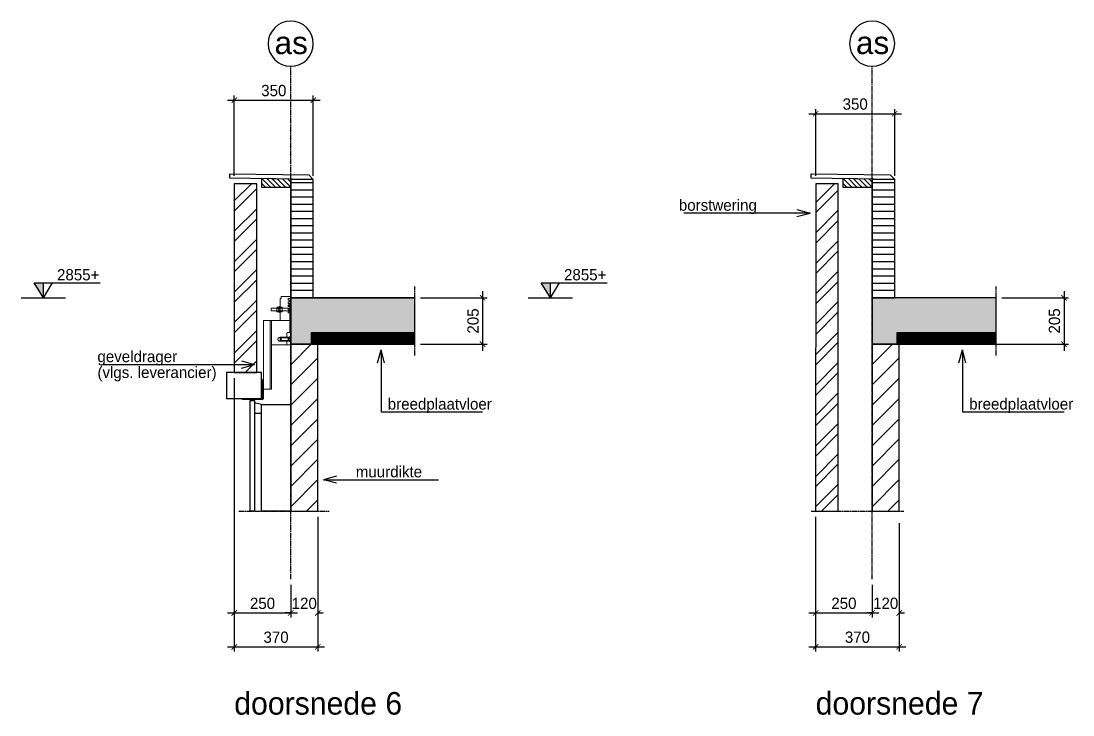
# Model space of a CAD drawing. Header units: millimetres. Extents: x -109306 to 269542, y -22401 to 197206.
# Drawn here: x -44156 to -39496, y 52159 to 55230 of the extents above; entities that cross this region are included whole.
import ezdxf
from ezdxf.enums import TextEntityAlignment as Align

# ---------------------------------------------------------------- set-up
doc = ezdxf.new("R2010")
doc.units = ezdxf.units.MM
doc.linetypes.add('CENTER', pattern=[36, 24, -3, 6, -3])
for name, color, linetype in [('13', 7, 'Continuous'), ('18', 1, 'Continuous'), ('25', 2, 'Continuous'), ('BETON - 13', 7, 'Continuous'), ('BETON - 50', 4, 'Continuous'), ('DIMENSION', 1, 'Continuous'), ('HATCH', 9, 'Continuous'), ('HATCH-beton', 254, 'Continuous'), ('STAAL-25', 2, 'Continuous'), ('STRAMIEN', 11, 'CENTER'), ('T25', 2, 'Continuous'), ('T50', 4, 'Continuous')]:
    doc.layers.add(name, color=color, linetype=linetype)
doc.styles.get("Standard").update_dxf_attribs({"font": ''})
doc.styles.add('STRAMIEN', font='arial.ttf')
doc.styles.get('Standard').set_extended_font_data('Century Gothic')
doc.dimstyles.new('1-20', dxfattribs={"dimscale": 20, "dimtxt": 2.5, "dimasz": 1.2, "dimexe": 1, "dimexo": 0, "dimgap": 0.8, "dimtad": 1, "dimdec": 0, "dimzin": 12, "dimdsep": 46, "dimtxsty": 'Standard', "dimblk1": 'ARCHTICK', "dimblk2": 'ARCHTICK', "dimsah": 1, "dimcen": 0.09, "dimdle": 1.5, "dimclrd": 256, "dimclre": 254, "dimclrt": 2, "dimadec": 0, "dimazin": 0, "dimtfac": 1, "dimtdec": 0, "dimtix": 1, "dimtofl": 0, "dimtmove": 2, "dimatfit": 3, "dimldrblk": 'ARCHTICK', "dimfxl": 1, "dimtolj": 1, "dimtzin": 0, "dimarcsym": 0})

# ---------------------------------------------------------------- blocks, each defined once
blk = doc.blocks.new('hoogte')
at = {"layer": 'DIMENSION'}
blk.add_hatch(color=256, dxfattribs=at).paths.add_polyline_path([(1.81, 2.63), (0.21, 2.63), (0.21, 0)])
for p, q in [((1.81, 2.63), (-9.88, 2.63)), ((0.21, 0), (-1.39, 2.63)), ((0.21, 0), (1.81, 2.63)), ((0.21, 0), (0.21, 2.63)), ((4.16, 0), (-3.74, 0))]:
    blk.add_line(p, q, dxfattribs=at)
at = {"layer": 'DIMENSION', "color": 2}
blk.add_attdef('HOOGTE', (-9.82, 3.09), '', height=2, dxfattribs=at)
at = {"layer": 'DIMENSION', "color": 1}
blk.add_attdef('POSITIE', (-9.92, -2.78), '', height=1.8, dxfattribs=at)
blk = doc.blocks.new('_ARCHTICK')
at = {"color": 0, "linetype": 'ByBlock', "const_width": 0.15}
blk.add_lwpolyline([(-0.5, -0.5), (0.5, 0.5)], dxfattribs=at)
blk = doc.blocks.new('*D381')
at = {"layer": 'Defpoints', "color": 0, "transparency": 16777216}
for p in [(-42386.4, 54005.1), (-42386.4, 53800.1), (-42111.4, 53800.1)]:
    blk.add_point(p, dxfattribs=at)
at = {"layer": 'DIMENSION', "color": 254, "lineweight": -2, "transparency": 16777216}
for p, q in [((-42386.4, 54005.1), (-42091.4, 54005.1)), ((-42386.4, 53800.1), (-42091.4, 53800.1))]:
    blk.add_line(p, q, dxfattribs=at)
at = {"layer": 'DIMENSION', "lineweight": -2, "transparency": 16777216}
blk.add_line((-42111.4, 54035.1), (-42111.4, 53770.1), dxfattribs=at)
at = {"layer": 'DIMENSION', "lineweight": -2, "transparency": 16777216, "xscale": 23.99999999999998, "yscale": 23.99999999999998, "zscale": 23.99999999999998}
for p, rotation in [((-42111.4, 54005.1), 90), ((-42111.4, 53800.1), 270)]:
    blk.add_blockref('_ARCHTICK', p, dxfattribs=dict(at, rotation=rotation))
at = {"layer": 'DIMENSION', "color": 2, "transparency": 16777216, "insert": (-42153.6, 53902.6), "char_height": 50, "attachment_point": 5, "rotation": 90}
blk.add_mtext('\\A1;205', dxfattribs=at)
blk = doc.blocks.new('A$C680E42B6')
at = {"layer": '13'}
for p in [(145, 39), (145, -39)]:
    blk.add_line(p, (0, 0), dxfattribs=at)
blk = doc.blocks.new('A$C0DE41A36')
at = {"layer": 'DIMENSION', "xscale": -0.4, "yscale": 0.4, "zscale": 0.4, "rotation": 180}
blk.add_blockref('A$C680E42B6', (0, 0), dxfattribs=at)
blk = doc.blocks.new('STRAMIEN')
at = {"layer": '25'}
blk.add_circle((0, 6), 6, dxfattribs=at)
at = {"layer": 'T50', "style": 'STRAMIEN'}
blk.add_attdef('TAG01', text='', height=5, dxfattribs=at).set_placement((0, 6), align=Align.MIDDLE_CENTER)
blk = doc.blocks.new('*D382')
at = {"layer": 'Defpoints', "color": 0, "transparency": 16777216}
for p in [(-43211.4, 53649.1), (-42961.3, 52735.1), (-42961.3, 52610.1)]:
    blk.add_point(p, dxfattribs=at)
at = {"layer": 'DIMENSION', "color": 254, "lineweight": -2, "transparency": 16777216}
for p, q in [((-43211.4, 53649.1), (-43211.4, 52590.1)), ((-42961.3, 52735.1), (-42961.3, 52590.1))]:
    blk.add_line(p, q, dxfattribs=at)
at = {"layer": 'DIMENSION', "lineweight": -2, "transparency": 16777216}
blk.add_line((-43241.4, 52610.1), (-42931.3, 52610.1), dxfattribs=at)
at = {"layer": 'DIMENSION', "lineweight": -2, "transparency": 16777216, "xscale": 23.99999999999998, "yscale": 23.99999999999998, "zscale": 23.99999999999998, "rotation": 180}
blk.add_blockref('_ARCHTICK', (-43211.4, 52610.1), dxfattribs=at)
at = {"layer": 'DIMENSION', "lineweight": -2, "transparency": 16777216, "xscale": 23.99999999999998, "yscale": 23.99999999999998, "zscale": 23.99999999999998}
blk.add_blockref('_ARCHTICK', (-42961.3, 52610.1), dxfattribs=at)
at = {"layer": 'DIMENSION', "color": 2, "transparency": 16777216, "insert": (-43086.3, 52652.4), "char_height": 50, "attachment_point": 5}
blk.add_mtext('\\A1;250', dxfattribs=at)
blk = doc.blocks.new('*D383')
at = {"layer": 'Defpoints', "color": 0, "transparency": 16777216}
for p in [(-42861.3, 54880.1), (-43211.3, 54545.1), (-42861.3, 54545.1)]:
    blk.add_point(p, dxfattribs=at)
at = {"layer": 'DIMENSION', "color": 254, "lineweight": -2, "transparency": 16777216}
for p, q in [((-43211.3, 54545.1), (-43211.3, 54900.1)), ((-42861.3, 54545.1), (-42861.3, 54900.1))]:
    blk.add_line(p, q, dxfattribs=at)
at = {"layer": 'DIMENSION', "lineweight": -2, "transparency": 16777216}
blk.add_line((-43241.3, 54880.1), (-42831.3, 54880.1), dxfattribs=at)
at = {"layer": 'DIMENSION', "lineweight": -2, "transparency": 16777216, "xscale": 23.99999999999998, "yscale": 23.99999999999998, "zscale": 23.99999999999998, "rotation": 180}
blk.add_blockref('_ARCHTICK', (-43211.3, 54880.1), dxfattribs=at)
at = {"layer": 'DIMENSION', "lineweight": -2, "transparency": 16777216, "xscale": 23.99999999999998, "yscale": 23.99999999999998, "zscale": 23.99999999999998}
blk.add_blockref('_ARCHTICK', (-42861.3, 54880.1), dxfattribs=at)
at = {"layer": 'DIMENSION', "color": 2, "transparency": 16777216, "insert": (-43036.3, 54922.4), "char_height": 50, "attachment_point": 5}
blk.add_mtext('\\A1;350', dxfattribs=at)
blk = doc.blocks.new('A$C1E911CC5')
at = {"layer": '13', "linetype": 'Continuous', "lineweight": 9}
h = blk.add_hatch(dxfattribs=at)
h.set_pattern_fill('WAA - STAAL', style=0, pattern_type=2)
h.set_pattern_definition([(45, (172690, 348494.125), (2, -3e-16), [])])
edge = h.paths.add_edge_path()
edge.add_arc((1.1, 4), 4, 270, 360)
edge.add_line((5.1, 4), (5.1, 84))
edge.add_line((5.1, 84), (10.1, 84))
edge.add_line((10.1, 84), (10.1, 3))
edge.add_arc((2.1, 3), 8, 270, 360, ccw=False)
edge.add_line((2.1, -5), (-84.9, -5))
edge.add_line((-84.9, -5), (-84.9, 0))
edge.add_line((-84.9, 0), (1.1, 0))
at = {"layer": '13', "lineweight": 13}
for p, q in [((83, 344), (83, 442.5)), ((83, 442.5), (87, 442.5)), ((87, 442.5), (87, 451.5)), ((87, 451.5), (130, 451.5)), ((126, 441.5), (118.5, 441.5)), ((118.5, 441.5), (118.5, 434.5)), ((118.5, 434.5), (126, 434.5)), ((126, 427.5), (118.5, 427.5)), ((118.5, 427.5), (118.5, 420.5)), ((118.5, 420.5), (126, 420.5)), ((130, 442.5), (126, 442.5)), ((126, 442.5), (126, 441.5)), ((126, 434.5), (126, 427.5)), ((126, 420.5), (126, 413.5)), ((130, 451.5), (130, 442.5)), ((44, 399), (130, 399)), ((44, 399), (44, 387)), ((44, 387), (130, 387)), ((69.5, 403.4), (68, 400.8)), ((68, 385.2), (68, 400.8)), ((68, 400.8), (69.5, 398.2)), ((69.5, 398.2), (68, 393)), ((69.5, 387.8), (68, 393)), ((68, 385.2), (69.5, 387.8)), ((69.5, 382.6), (68, 385.2)), ((69.5, 403.4), (76.5, 403.4)), ((69.5, 398.2), (76.5, 398.2)), ((69.5, 387.8), (76.5, 387.8)), ((69.5, 382.6), (76.5, 382.6)), ((76.5, 403.4), (78, 400.8)), ((78, 400.8), (76.5, 398.2)), ((76.5, 398.2), (78, 393)), ((76.5, 387.8), (78, 393)), ((78, 385.2), (76.5, 387.8)), ((76.5, 382.6), (78, 385.2)), ((78, 381), (78, 405)), ((78, 405), (80.5, 405)), ((78, 381), (80.5, 381)), ((80.5, 380), (80.5, 406)), ((80.5, 406), (83, 406)), ((80.5, 380), (83, 380)), ((83, 406), (83, 380)), ((83, 403), (91.5, 403)), ((83, 383), (91.5, 383)), ((91.5, 383), (91.5, 403)), ((118.5, 413.5), (118.5, 406.5)), ((126, 413.5), (118.5, 413.5)), ((118.5, 406.5), (126, 406.5)), ((126, 399.5), (118.5, 399.5)), ((118.5, 399.5), (118.5, 392.5)), ((118.5, 392.5), (126, 392.5)), ((126, 385.5), (118.5, 385.5)), ((118.5, 385.5), (118.5, 378.5)), ((118.5, 378.5), (126, 378.5)), ((119, 413.5), (124, 413.5)), ((119, 413.5), (119, 409.5)), ((119, 409.5), (124, 409.5)), ((126, 407.5), (126, 356.5)), ((126, 406.5), (126, 399.5)), ((126, 392.5), (126, 385.5)), ((130, 407.5), (130, 356.5)), ((45.1, 344), (10.1, 344)), ((10.1, 40), (10.1, 344)), ((39.1, 40), (39.1, 344)), ((126, 344), (45.1, 344)), ((45.1, 40), (45.1, 344)), ((126, 291.7), (126, 357.5)), ((126, 356.5), (130, 356.5)), ((113.5, 270.3), (113.5, 289.2)), ((126, 291.7), (116, 291.7)), ((128.6, 236.7), (45.1, 236.7)), ((118.5, 270.3), (83.5, 270.3)), ((83.5, 253.3), (83.5, 270.3)), ((118.5, 268.3), (83.5, 268.3)), ((118.5, 255.3), (83.5, 255.3)), ((118.5, 253.3), (83.5, 253.3)), ((88.7, 267.8), (87.5, 266.6)), ((88.7, 267.8), (87.5, 266.6)), ((87.5, 257), (87.5, 266.6)), ((88.7, 255.8), (87.5, 257)), ((88.7, 267.8), (119.5, 267.8)), ((88.7, 255.8), (119.5, 255.8)), ((113.5, 236.7), (113.5, 253.3)), ((118.5, 253.3), (118.5, 270.3)), ((119.5, 267.8), (122.5, 267.8)), ((119.5, 255.8), (122.5, 255.8)), ((122.5, 253.9), (122.5, 269.6)), ((123.9, 272.2), (128.6, 272.2)), ((123.9, 267), (128.6, 267)), ((123.9, 256.5), (128.6, 256.5)), ((123.9, 251.3), (128.6, 251.3)), ((130, 253.9), (130, 269.6)), ((10.1, 40), (45.1, 40))]:
    blk.add_line(p, q, dxfattribs=at)
at = {"layer": '13', "lineweight": 13, "flags": 128}
blk.add_lwpolyline([(1.1, 0, 0.414214), (5.1, 4), (5.1, 84), (10.1, 84), (10.1, 3, -0.414214), (2.1, -5), (-84.9, -5), (-84.9, 0)], format="xyb", close=True, dxfattribs=at)
at = {"layer": '13', "lineweight": 13}
for centre, radius, start, end in [((124, 407.5), 6, 0, 90), ((124, 407.5), 2, 0, 90), ((116, 289.2), 2.5, 90, 180), ((82.1, 261.8), 8.61, 80.7291, 279.2709), ((125.6, 269.6), 3.11, 122.9868, 237.0132), ((132.8, 261.7), 10.3, 149.6151, 210.3849), ((125.6, 253.9), 3.11, 122.9868, 237.0132), ((126.9, 269.6), 3.11, 302.9868, 57.0132), ((119.7, 261.7), 10.3, 329.6151, 30.3849), ((126.9, 253.9), 3.11, 302.9868, 57.0132)]:
    blk.add_arc(centre, radius, start, end, dxfattribs=at)
blk = doc.blocks.new('*D384')
at = {"layer": 'Defpoints', "color": 0, "transparency": 16777216}
for p in [(-43211.4, 53649.1), (-42841.3, 53035.1), (-42841.3, 52460.1)]:
    blk.add_point(p, dxfattribs=at)
at = {"layer": 'DIMENSION', "color": 254, "lineweight": -2, "transparency": 16777216}
for p, q in [((-43211.4, 53649.1), (-43211.4, 52440.1)), ((-42841.3, 53035.1), (-42841.3, 52440.1))]:
    blk.add_line(p, q, dxfattribs=at)
at = {"layer": 'DIMENSION', "lineweight": -2, "transparency": 16777216}
blk.add_line((-43241.4, 52460.1), (-42811.3, 52460.1), dxfattribs=at)
at = {"layer": 'DIMENSION', "lineweight": -2, "transparency": 16777216, "xscale": 23.99999999999998, "yscale": 23.99999999999998, "zscale": 23.99999999999998, "rotation": 180}
blk.add_blockref('_ARCHTICK', (-43211.4, 52460.1), dxfattribs=at)
at = {"layer": 'DIMENSION', "lineweight": -2, "transparency": 16777216, "xscale": 23.99999999999998, "yscale": 23.99999999999998, "zscale": 23.99999999999998}
blk.add_blockref('_ARCHTICK', (-42841.3, 52460.1), dxfattribs=at)
at = {"layer": 'DIMENSION', "color": 2, "transparency": 16777216, "insert": (-43026.3, 52502.4), "char_height": 50, "attachment_point": 5}
blk.add_mtext('\\A1;370', dxfattribs=at)
blk = doc.blocks.new('*D385')
at = {"layer": 'Defpoints', "color": 0, "transparency": 16777216}
for p in [(-42841.3, 53035.1), (-42961.3, 52735.1), (-42961.3, 52610.1)]:
    blk.add_point(p, dxfattribs=at)
at = {"layer": 'DIMENSION', "color": 254, "lineweight": -2, "transparency": 16777216}
for p, q in [((-42841.3, 53035.1), (-42841.3, 52590.1)), ((-42961.3, 52735.1), (-42961.3, 52590.1))]:
    blk.add_line(p, q, dxfattribs=at)
at = {"layer": 'DIMENSION', "lineweight": -2, "transparency": 16777216}
for p, q in [((-42961.3, 52610.1), (-42985.3, 52610.1)), ((-42841.3, 52610.1), (-42817.3, 52610.1))]:
    blk.add_line(p, q, dxfattribs=at)
at = {"layer": 'DIMENSION', "lineweight": -2, "transparency": 16777216, "xscale": 23.99999999999998, "yscale": 23.99999999999998, "zscale": 23.99999999999998}
blk.add_blockref('_ARCHTICK', (-42961.3, 52610.1), dxfattribs=at)
at = {"layer": 'DIMENSION', "lineweight": -2, "transparency": 16777216, "xscale": 23.99999999999998, "yscale": 23.99999999999998, "zscale": 23.99999999999998, "rotation": 180}
blk.add_blockref('_ARCHTICK', (-42841.3, 52610.1), dxfattribs=at)
at = {"layer": 'DIMENSION', "color": 2, "transparency": 16777216, "insert": (-42901.3, 52652.4), "char_height": 50, "attachment_point": 5}
blk.add_mtext('\\A1;120', dxfattribs=at)
blk = doc.blocks.new('*D392')
at = {"layer": 'Defpoints', "color": 0, "transparency": 16777216}
for p in [(-39811.1, 54005.3), (-39811.1, 53800.3), (-39536.1, 53800.3)]:
    blk.add_point(p, dxfattribs=at)
at = {"layer": 'DIMENSION', "color": 254, "lineweight": -2, "transparency": 16777216}
for p, q in [((-39811.1, 54005.3), (-39516.1, 54005.3)), ((-39811.1, 53800.3), (-39516.1, 53800.3))]:
    blk.add_line(p, q, dxfattribs=at)
at = {"layer": 'DIMENSION', "lineweight": -2, "transparency": 16777216}
blk.add_line((-39536.1, 54035.3), (-39536.1, 53770.3), dxfattribs=at)
at = {"layer": 'DIMENSION', "lineweight": -2, "transparency": 16777216, "xscale": 23.99999999999998, "yscale": 23.99999999999998, "zscale": 23.99999999999998}
for p, rotation in [((-39536.1, 54005.3), 90), ((-39536.1, 53800.3), 270)]:
    blk.add_blockref('_ARCHTICK', p, dxfattribs=dict(at, rotation=rotation))
at = {"layer": 'DIMENSION', "color": 2, "transparency": 16777216, "insert": (-39578.3, 53902.8), "char_height": 50, "attachment_point": 5, "rotation": 90}
blk.add_mtext('\\A1;205', dxfattribs=at)
blk = doc.blocks.new('*D393')
at = {"layer": 'Defpoints', "color": 0, "transparency": 16777216}
for p in [(-40636.1, 53035.3), (-40266, 53007.3), (-40266, 52460.3)]:
    blk.add_point(p, dxfattribs=at)
at = {"layer": 'DIMENSION', "color": 254, "lineweight": -2, "transparency": 16777216}
for p, q in [((-40636.1, 53035.3), (-40636.1, 52440.3)), ((-40266, 53007.3), (-40266, 52440.3))]:
    blk.add_line(p, q, dxfattribs=at)
at = {"layer": 'DIMENSION', "lineweight": -2, "transparency": 16777216}
blk.add_line((-40666.1, 52460.3), (-40236, 52460.3), dxfattribs=at)
at = {"layer": 'DIMENSION', "lineweight": -2, "transparency": 16777216, "xscale": 23.99999999999998, "yscale": 23.99999999999998, "zscale": 23.99999999999998, "rotation": 180}
blk.add_blockref('_ARCHTICK', (-40636.1, 52460.3), dxfattribs=at)
at = {"layer": 'DIMENSION', "lineweight": -2, "transparency": 16777216, "xscale": 23.99999999999998, "yscale": 23.99999999999998, "zscale": 23.99999999999998}
blk.add_blockref('_ARCHTICK', (-40266, 52460.3), dxfattribs=at)
at = {"layer": 'DIMENSION', "color": 2, "transparency": 16777216, "insert": (-40451, 52502.6), "char_height": 50, "attachment_point": 5}
blk.add_mtext('\\A1;370', dxfattribs=at)
blk = doc.blocks.new('*D394')
at = {"layer": 'Defpoints', "color": 0, "transparency": 16777216}
for p in [(-40636.1, 53035.3), (-40386, 52735.3), (-40386, 52610.3)]:
    blk.add_point(p, dxfattribs=at)
at = {"layer": 'DIMENSION', "color": 254, "lineweight": -2, "transparency": 16777216}
for p, q in [((-40636.1, 53035.3), (-40636.1, 52590.3)), ((-40386, 52735.3), (-40386, 52590.3))]:
    blk.add_line(p, q, dxfattribs=at)
at = {"layer": 'DIMENSION', "lineweight": -2, "transparency": 16777216}
blk.add_line((-40666.1, 52610.3), (-40356, 52610.3), dxfattribs=at)
at = {"layer": 'DIMENSION', "lineweight": -2, "transparency": 16777216, "xscale": 23.99999999999998, "yscale": 23.99999999999998, "zscale": 23.99999999999998, "rotation": 180}
blk.add_blockref('_ARCHTICK', (-40636.1, 52610.3), dxfattribs=at)
at = {"layer": 'DIMENSION', "lineweight": -2, "transparency": 16777216, "xscale": 23.99999999999998, "yscale": 23.99999999999998, "zscale": 23.99999999999998}
blk.add_blockref('_ARCHTICK', (-40386, 52610.3), dxfattribs=at)
at = {"layer": 'DIMENSION', "color": 2, "transparency": 16777216, "insert": (-40511, 52652.6), "char_height": 50, "attachment_point": 5}
blk.add_mtext('\\A1;250', dxfattribs=at)
blk = doc.blocks.new('*D395')
at = {"layer": 'Defpoints', "color": 0, "transparency": 16777216}
for p in [(-40266, 53007.3), (-40386, 52735.3), (-40386, 52610.3)]:
    blk.add_point(p, dxfattribs=at)
at = {"layer": 'DIMENSION', "color": 254, "lineweight": -2, "transparency": 16777216}
for p, q in [((-40266, 53007.3), (-40266, 52590.3)), ((-40386, 52735.3), (-40386, 52590.3))]:
    blk.add_line(p, q, dxfattribs=at)
at = {"layer": 'DIMENSION', "lineweight": -2, "transparency": 16777216}
for p, q in [((-40386, 52610.3), (-40410, 52610.3)), ((-40266, 52610.3), (-40242, 52610.3))]:
    blk.add_line(p, q, dxfattribs=at)
at = {"layer": 'DIMENSION', "lineweight": -2, "transparency": 16777216, "xscale": 23.99999999999998, "yscale": 23.99999999999998, "zscale": 23.99999999999998}
blk.add_blockref('_ARCHTICK', (-40386, 52610.3), dxfattribs=at)
at = {"layer": 'DIMENSION', "lineweight": -2, "transparency": 16777216, "xscale": 23.99999999999998, "yscale": 23.99999999999998, "zscale": 23.99999999999998, "rotation": 180}
blk.add_blockref('_ARCHTICK', (-40266, 52610.3), dxfattribs=at)
at = {"layer": 'DIMENSION', "color": 2, "transparency": 16777216, "insert": (-40326, 52652.6), "char_height": 50, "attachment_point": 5}
blk.add_mtext('\\A1;120', dxfattribs=at)
blk = doc.blocks.new('*D401')
at = {"layer": 'Defpoints', "color": 0, "transparency": 16777216}
for p in [(-40286, 54820.3), (-40636, 54545.3), (-40286, 54545.3)]:
    blk.add_point(p, dxfattribs=at)
at = {"layer": 'DIMENSION', "lineweight": -2, "transparency": 16777216}
blk.add_line((-40666, 54820.3), (-40256, 54820.3), dxfattribs=at)
at = {"layer": 'DIMENSION', "color": 254, "lineweight": -2, "transparency": 16777216}
for p, q in [((-40636, 54545.3), (-40636, 54840.3)), ((-40286, 54545.3), (-40286, 54840.3))]:
    blk.add_line(p, q, dxfattribs=at)
at = {"layer": 'DIMENSION', "lineweight": -2, "transparency": 16777216, "xscale": 23.99999999999998, "yscale": 23.99999999999998, "zscale": 23.99999999999998, "rotation": 180}
blk.add_blockref('_ARCHTICK', (-40636, 54820.3), dxfattribs=at)
at = {"layer": 'DIMENSION', "lineweight": -2, "transparency": 16777216, "xscale": 23.99999999999998, "yscale": 23.99999999999998, "zscale": 23.99999999999998}
blk.add_blockref('_ARCHTICK', (-40286, 54820.3), dxfattribs=at)
at = {"layer": 'DIMENSION', "color": 2, "transparency": 16777216, "insert": (-40461, 54862.6), "char_height": 50, "attachment_point": 5}
blk.add_mtext('\\A1;350', dxfattribs=at)

msp = doc.modelspace()

# ---------------------------------------------------------------- hatches: boundary and pattern name
at = {"layer": 'HATCH'}
h = msp.add_hatch(dxfattribs=at)
h.set_pattern_fill('ANSI31', color=256, scale=5, angle=90)
h.set_pattern_definition([(135, (15578.829, 400), (-11.22532, -11.22532), [])])
h.paths.add_polyline_path([(-42961.3, 54531.1), (-43091.3, 54533.1), (-43091.3, 54495.1), (-42961.3, 54495.1)])
h = msp.add_hatch(dxfattribs=at)
h.set_pattern_fill('ANSI31', color=256, scale=5, angle=90)
h.set_pattern_definition([(135, (18154.131, 399.998), (-11.22532, -11.22532), [])])
h.paths.add_polyline_path([(-40386, 54531.1), (-40516, 54533.1), (-40516, 54495.1), (-40386, 54495.1)])
h = msp.add_hatch(dxfattribs=at)
h.set_pattern_fill('ANSI32', color=256, scale=10, style=0)
h.set_pattern_definition([(45, (48812.73, -149755.34), (-67.35192, 67.35192), []), (45, (48857.63, -149755.34), (-67.35192, 67.35192), [])])
h.paths.add_polyline_path([(-43211.4, 53674.1), (-43111.4, 53674.1), (-43111.3, 54510.1), (-43211.3, 54510.1)])
h = msp.add_hatch(dxfattribs=at)
h.set_pattern_fill('ANSI32', color=256, scale=10, style=0)
h.set_pattern_definition([(45, (51388.03, -150705.46), (-67.35192, 67.35192), []), (45, (51432.93, -150705.46), (-67.35192, 67.35192), [])])
h.paths.add_polyline_path([(-40636.1, 53060.3), (-40536.1, 53060.3), (-40536, 54510.1), (-40636, 54510.1)])
h = msp.add_hatch(dxfattribs=at)
h.set_pattern_fill('ANSI31', color=256, scale=20)
h.set_pattern_definition([(45, (46147.66, -8050.24), (-44.90128, 44.90128), [])])
h.paths.add_polyline_path([(-42961.3, 53060.1), (-42841.3, 53060.1), (-42841.3, 53800.1), (-42961.3, 53800.1)])
h = msp.add_hatch(dxfattribs=at)
h.set_pattern_fill('ANSI31', color=256, scale=20)
h.set_pattern_definition([(45, (48722.96, -8050.04), (-44.90128, 44.90128), [])])
h.paths.add_polyline_path([(-40386, 53060.3), (-40266, 53060.3), (-40266, 53800.1), (-40386, 53800.1)])
at = {"layer": 'HATCH-beton'}
h = msp.add_hatch(dxfattribs=at)
h.set_pattern_fill('ANSI31', color=256, scale=10, angle=135)
h.set_pattern_definition([(180, (53312.776, -7270.31), (-5e-15, -31.75), [])])
h.paths.add_polyline_path([(-42861.3, 54529.6), (-42961.3, 54529.6), (-42961.3, 54005.1), (-42861.4, 54005.1)])
h = msp.add_hatch(dxfattribs=at)
h.set_pattern_fill('ANSI31', color=256, scale=10, angle=135)
h.set_pattern_definition([(180, (55888.077, -7270.312), (-5e-15, -31.75), [])])
h.paths.add_polyline_path([(-40286, 54529.6), (-40386, 54529.6), (-40386, 54005.1), (-40286.1, 54005.1)])
h = msp.add_hatch(color=256, dxfattribs=at)
h.dxf.hatch_style = 1
h.paths.add_polyline_path([(-42961.3, 53800.1), (-42411.4, 53800.1), (-42411.4, 54005.1), (-42961.3, 54005.1)])
h = msp.add_hatch(color=256, dxfattribs=at)
h.dxf.hatch_style = 1
h.paths.add_polyline_path([(-40386, 53800.1), (-39836.1, 53800.1), (-39836.1, 54005.1), (-40386, 54005.1)])
h = msp.add_hatch(dxfattribs=at)
h.set_pattern_fill('_USER', color=256, scale=5, style=0, pattern_type=0)
h.set_pattern_definition([(0, (40159.7405, 43665.931), (0, 5), [])])
h.paths.add_polyline_path([(-42871.4, 53800.1), (-42411.4, 53800.1), (-42411.4, 53850.1), (-42871.4, 53850.1)])
h = msp.add_hatch(dxfattribs=at)
h.set_pattern_fill('_USER', color=256, scale=5, style=0, pattern_type=0)
h.set_pattern_definition([(0, (42735.0425, 43666.134), (0, 5), [])])
h.paths.add_polyline_path([(-40276, 53800.3), (-39836.1, 53800.3), (-39836.1, 53850.3), (-40276, 53850.3)])

# ---------------------------------------------------------------- linework, layer by layer
at = {"layer": '13'}
for p, q in [((-40661, 54380.2), (-41220, 54380.2)), ((-42561.4, 53775.1), (-42561.4, 53500.1)), ((-39986.1, 53775.3), (-39986.1, 53500.3)), ((-43795.3, 53710.1), (-43121.3, 53710.1)), ((-42561.4, 53500.1), (-42111.4, 53500.1)), ((-39986.1, 53500.3), (-39536.1, 53500.3)), ((-42816.3, 53200.1), (-42306, 53200.1)), ((-42816.3, 53200.1), (-42306, 53200.1))]:
    msp.add_line(p, q, dxfattribs=at)
at = {"layer": '18'}
for points in [[(-43230.6, 54554.5), (-42880.7, 54548.9), (-42861.4, 54529.6), (-43230.9, 54535.5)], [(-42961.3, 54531.1), (-43091.3, 54533.1), (-43091.3, 54495.1), (-42961.3, 54495.1)], [(-40655.3, 54554.5), (-40305.4, 54548.9), (-40286.1, 54529.6), (-40655.6, 54535.5)], [(-40386, 54531.1), (-40516, 54533.1), (-40516, 54495.1), (-40386, 54495.1)], [(-43211.4, 53674.1), (-43111.4, 53674.1), (-43111.3, 54510.1), (-43211.3, 54510.1)], [(-40636.1, 53060.3), (-40536.1, 53060.3), (-40536, 54510.1), (-40636, 54510.1)], [(-42961.3, 53060.1), (-42841.3, 53060.1), (-42841.3, 53800.1), (-42961.3, 53800.1)], [(-40386, 53060.3), (-40266, 53060.3), (-40266, 53800.1), (-40386, 53800.1)], [(-43141.3, 53550.1), (-43121.3, 53550.1), (-43121.3, 53060.1), (-43141.3, 53060.1)], [(-43121.3, 53540.1), (-43121.3, 53495.1), (-43091.3, 53495.1), (-43091.3, 53533.1)], [(-43091.3, 53533.1), (-42961.3, 53533.1), (-42961.3, 53060.1), (-43091.3, 53060.1)]]:
    msp.add_lwpolyline(points, close=True, dxfattribs=at)
at = {"layer": 'BETON - 13'}
for points in [[(-42871.4, 53800.1), (-42411.4, 53800.1), (-42411.4, 53850.1), (-42871.4, 53850.1)], [(-40276, 53800.1), (-39836.1, 53800.3), (-39836.1, 53850.3), (-40276, 53850.1)]]:
    msp.add_lwpolyline(points, close=True, dxfattribs=at)
at = {"layer": 'BETON - 50'}
for points in [[(-42411.4, 53800.1), (-42961.3, 53800.1), (-42961.3, 54005.1), (-42411.4, 54005.1)], [(-39836.1, 54005.1), (-40386, 54005.1), (-40386, 53800.1), (-40386, 53800.1), (-39836.1, 53800.1)], [(-42871.4, 53800.1), (-42871.4, 53800.1), (-42411.4, 53800.1)], [(-40276, 53800.2), (-40276, 53800.2), (-39836.1, 53800.3)], [(-40057.9, 53800.3), (-40057.9, 53800.3), (-39548, 53800.3)]]:
    msp.add_lwpolyline(points, dxfattribs=at)
at = {"layer": 'DIMENSION'}
for points in [[(-42861.3, 54529.6), (-42961.3, 54529.6), (-42961.3, 54005.1), (-42861.4, 54005.1)], [(-40286, 54529.6), (-40386, 54529.6), (-40386, 54005.1), (-40286.1, 54005.1)], [(-43246.4, 53560.1), (-43091.3, 53560.1), (-43091.3, 53674.1), (-43246.4, 53674.1)]]:
    msp.add_lwpolyline(points, close=True, dxfattribs=at)
at = {"layer": 'HATCH-beton'}
for points in [[(-42961.3, 53800.1), (-42411.4, 53800.1), (-42411.4, 54005.1), (-42961.3, 54005.1)], [(-40386, 53800.1), (-39836.1, 53800.1), (-39836.1, 54005.1), (-40386, 54005.1)]]:
    msp.add_lwpolyline(points, close=True, dxfattribs=at)
at = {"layer": 'STRAMIEN'}
for p, q in [((-42961.3, 52760.1), (-42961.3, 55030.1)), ((-40386, 52760.3), (-40386, 55030.3))]:
    msp.add_line(p, q, dxfattribs=at)
for points in [[(-42411.4, 53750.1), (-42411.4, 54055.1)], [(-39836.1, 53750.3), (-39836.1, 54055.3)], [(-43191.4, 53060.1), (-42791.3, 53060.1)], [(-40656.1, 53060.3), (-40246, 53060.3)]]:
    msp.add_lwpolyline(points, dxfattribs=at)

# ---------------------------------------------------------------- block references
at = {"layer": '13'}
msp.add_blockref('A$C1E911CC5', (-43091.3, 53560.1), dxfattribs=at)
at = {"layer": 'DIMENSION'}
ref = msp.add_blockref('hoogte', (-44051.8, 54005.1), dxfattribs=dict(at, xscale=-25, yscale=25, zscale=25))
ref.add_attrib('HOOGTE', '2855+', (-43996.4, 54082.4), dxfattribs={"color": 2, "height": 50})
ref = msp.add_blockref('hoogte', (-41806.1, 54005.1), dxfattribs=dict(at, xscale=-25, yscale=25, zscale=25))
ref.add_attrib('HOOGTE', '2855+', (-41750.7, 54082.4), dxfattribs={"color": 2, "height": 50})
at = {"layer": 'STAAL-25', "xscale": -1}
for p, rotation in [((-40661, 54380.2), 1.79416435309e-05), ((-42561.4, 53775.1), 90.00001794164368), ((-39986.1, 53775.3), 90.00001794164368), ((-43121.3, 53710.1), 1.79416435309e-05)]:
    msp.add_blockref('A$C0DE41A36', p, dxfattribs=dict(at, rotation=rotation))
at = {"layer": 'STAAL-25', "rotation": 359.9999820583565}
msp.add_blockref('A$C0DE41A36', (-42816.3, 53200.1), dxfattribs=at)
msp.add_blockref('A$C0DE41A36', (-42816.3, 53200.1), dxfattribs=at)
at = {"layer": 'STRAMIEN', "linetype": 'ByBlock'}
ref = msp.add_blockref('STRAMIEN', (-42961.3, 55030.1), dxfattribs=dict(at, xscale=-16.66666666618548, yscale=16.66666666618548, zscale=16.66666666618548))
ref.add_attrib('TAG01', 'as', dxfattribs={"layer": '0', "color": 4, "linetype": 'Continuous', "height": 100, "style": 'STRAMIEN'}).set_placement((-42959.2, 55084.1), align=Align.CENTER)
ref = msp.add_blockref('STRAMIEN', (-40386, 55030.3), dxfattribs=dict(at, xscale=-16.66666666618548, yscale=16.66666666618548, zscale=16.66666666618548))
ref.add_attrib('TAG01', 'as', dxfattribs={"layer": '0', "color": 4, "linetype": 'Continuous', "height": 100, "style": 'STRAMIEN'}).set_placement((-40383.9, 55084.3), align=Align.CENTER)

# ---------------------------------------------------------------- texts
at = {"layer": 'T25'}
for s, p in [('borstwering', (-41242.1, 54390.5)), ('geveldrager', (-43817.4, 53720.4)), ('(vlgs. leverancier)', (-43817.4, 53650.4)), ('breedplaatvloer', (-42531.5, 53510.4)), ('breedplaatvloer', (-39956.2, 53510.6)), ('muurdikte', (-42673.1, 53210.4)), ('muurdikte', (-42673.1, 53210.4))]:
    msp.add_text(s, height=50, dxfattribs=at).set_placement(p)
at = {"layer": 'T50'}
for s, p in [('doorsnede 6', (-43211.4, 52160.1)), ('doorsnede 7', (-40636.1, 52160.3))]:
    msp.add_text(s, height=100, dxfattribs=at).set_placement(p)

# ---------------------------------------------------------------- dimensions: what is measured, and where the dimension line sits
at = {"layer": 'DIMENSION'}
for base, p1, p2, picture, middle in [((-42861.3, 54880.1), (-43211.3, 54545.1), (-42861.3, 54545.1), '*D383', (-43036.3, 54922.4)), ((-40286, 54820.3), (-40636, 54545.3), (-40286, 54545.3), '*D401', (-40461, 54862.6)), ((-42961.3, 52610.1), (-43211.4, 53649.1), (-42961.3, 52735.1), '*D382', (-43086.3, 52652.4)), ((-42841.3, 52460.1), (-43211.4, 53649.1), (-42841.3, 53035.1), '*D384', (-43026.3, 52502.4)), ((-40266, 52460.3), (-40636.1, 53035.3), (-40266, 53007.3), '*D393', (-40451, 52502.6)), ((-40386, 52610.3), (-40636.1, 53035.3), (-40386, 52735.3), '*D394', (-40511, 52652.6))]:
    dim = msp.add_linear_dim(base=base, p1=p1, p2=p2, dimstyle='1-20', dxfattribs=at)
    dim.commit()
    dim.dimension.update_dxf_attribs({"geometry": picture, "text_midpoint": middle})
for base, p1, p2, angle, picture, middle in [((-42111.4, 53800.1), (-42386.4, 54005.1), (-42386.4, 53800.1), 90, '*D381', (-42153.6, 53902.6)), ((-39536.1, 53800.3), (-39811.1, 54005.3), (-39811.1, 53800.3), 90, '*D392', (-39578.3, 53902.8)), ((-42961.3, 52610.1), (-42841.3, 53035.1), (-42961.3, 52735.1), 180, '*D385', (-42901.3, 52652.4)), ((-40386, 52610.3), (-40266, 53007.3), (-40386, 52735.3), 180, '*D395', (-40326, 52652.6))]:
    dim = msp.add_linear_dim(base=base, p1=p1, p2=p2, angle=angle, dimstyle='1-20', dxfattribs=at)
    dim.commit()
    dim.dimension.update_dxf_attribs({"geometry": picture, "text_midpoint": middle})

doc.saveas('drawing.dxf')
